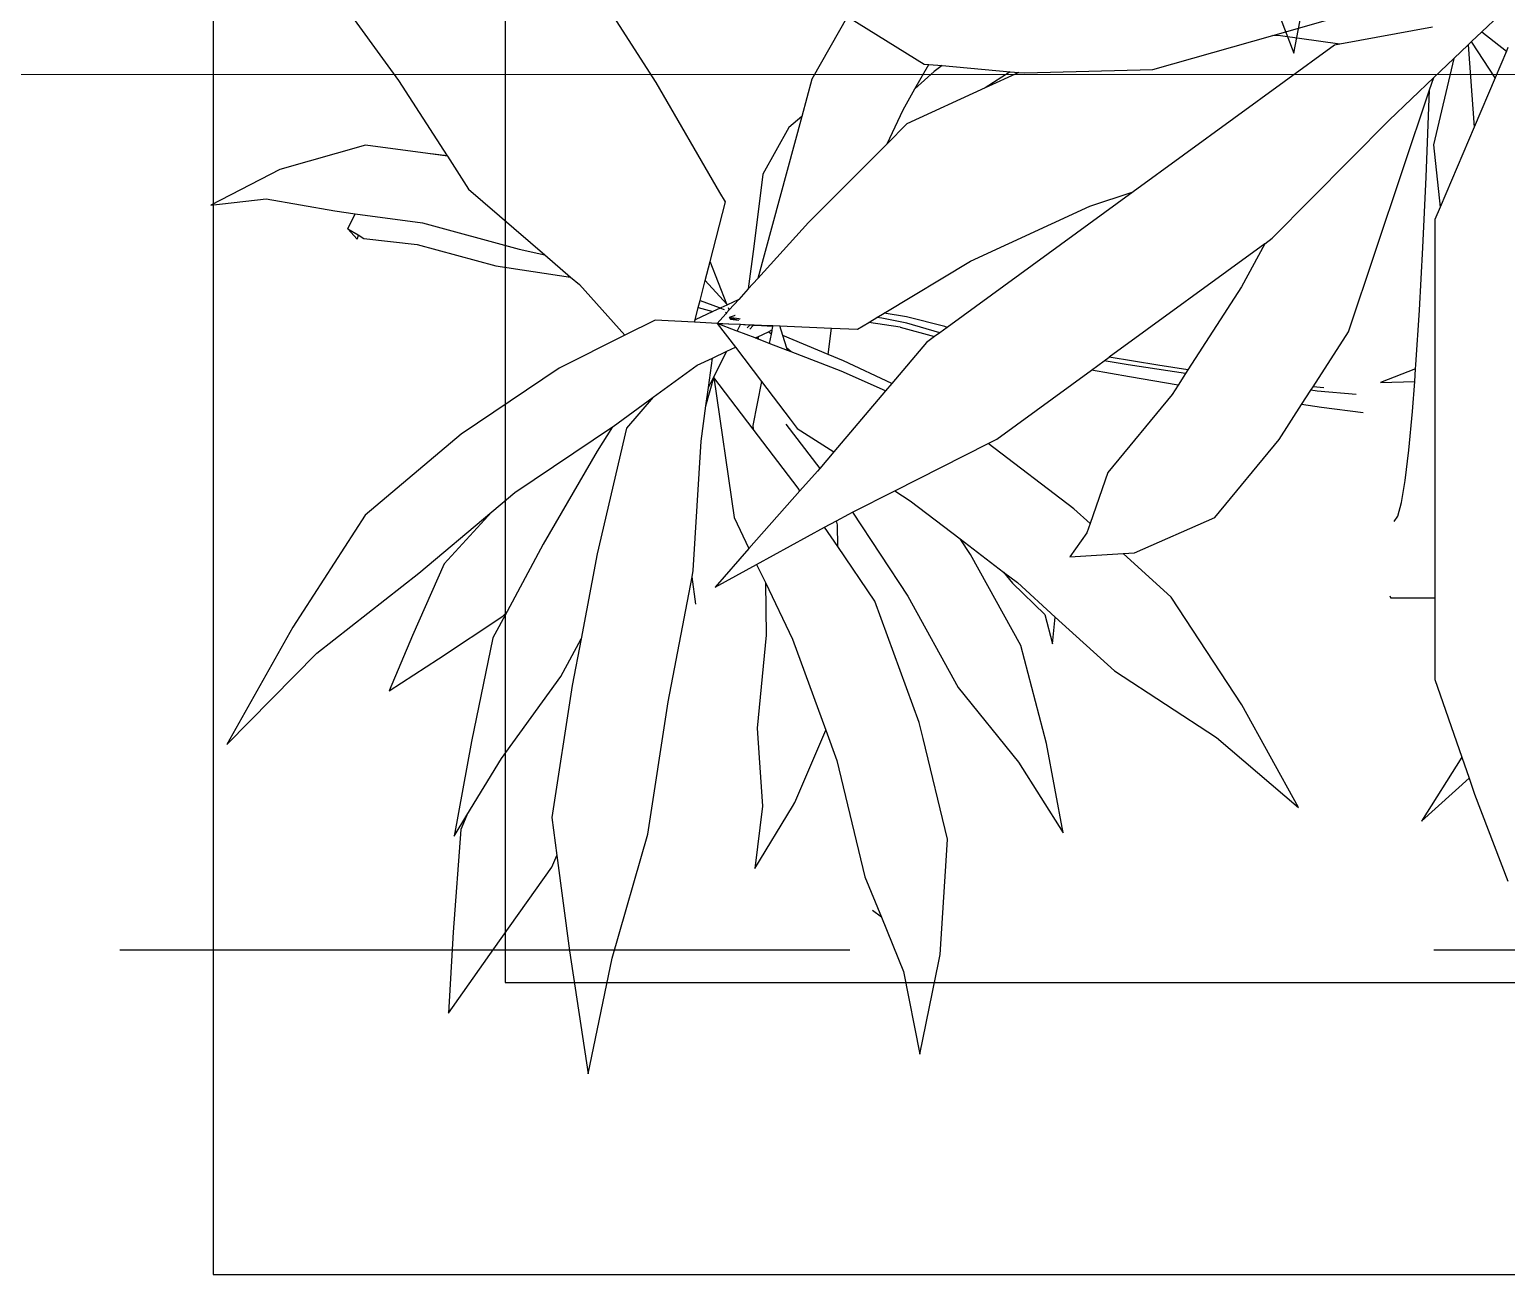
# Model space of a CAD drawing. Header units: metres. Extents: x -22 to 564, y 0 to 143.
# Drawn here: x 300.6231 to 300.876, y 48.7695 to 48.9827 of the extents above; entities that cross this region are included whole.
import ezdxf

# ---------------------------------------------------------------- set-up
doc = ezdxf.new("R2010")
doc.units = ezdxf.units.M
doc.linetypes.add('EJES630', pattern=[6.3, 5.5, -0.4, 0, -0.4])
doc.linetypes.add('XREF 3N NEURO-ONCOLOGIA$0$HIDDEN2', pattern=[0.1875, 0.125, -0.0625])
doc.layers.add('EJES', color=11, linetype='EJES630', lineweight=0)
for name, color, linetype in [('XREF 3N NEURO-ONCOLOGIA$0$AMBIENTACION', 1, 'Continuous'), ('XREF 3N NEURO-ONCOLOGIA$0$CONTRAVENTEOS', 6, 'XREF 3N NEURO-ONCOLOGIA$0$HIDDEN2'), ('XREF 3N NEURO-ONCOLOGIA$0$MOBILIARIO FIJO', 40, 'Continuous'), ('XREF 3N NEURO-ONCOLOGIA$0$paisajismo', 7, 'Continuous')]:
    doc.layers.add(name, color=color, linetype=linetype)

# ---------------------------------------------------------------- blocks, each defined once
blk = doc.blocks.new('XREF 3N NEURO-ONCOLOGIA$0$A$C3610557F')
at = {"layer": 'XREF 3N NEURO-ONCOLOGIA$0$paisajismo', "color": 52}
for p, q in [((1.3081, 0), (1.3688, 0.3255)), ((1.1959, 0.2905), (1.3081, 0))]:
    blk.add_line(p, q, dxfattribs=at)
blk = doc.blocks.new('XREF 3N NEURO-ONCOLOGIA$0$PLANTA CIRCULAR-02')
at = {"layer": 'XREF 3N NEURO-ONCOLOGIA$0$AMBIENTACION', "color": 72}
for p, q in [((-0.25179, 0.17367), (-0.24577, 0.21329)), ((-0.24577, 0.21329), (-0.23803, 0.17604)), ((-0.14427, 0.18025), (-0.13896, 0.20693)), ((-0.13896, 0.20693), (-0.1329, 0.177)), ((-0.29066, 0.19375), (-0.27613, 0.17302)), ((-0.28917, 0.16762), (-0.29066, 0.19375)), ((-0.23803, 0.17604), (-0.22651, 0.13608)), ((-0.15135, 0.16285), (-0.14427, 0.18025)), ((-0.1329, 0.177), (-0.13246, 0.17483)), ((-0.27613, 0.17302), (-0.25742, 0.14676)), ((-0.25581, 0.14293), (-0.25179, 0.17367)), ((-0.13246, 0.17483), (-0.13045, 0.14293)), ((-0.2867, 0.13462), (-0.28917, 0.16762)), ((-0.15664, 0.14984), (-0.15135, 0.16285)), ((-0.16571, 0.11237), (-0.15664, 0.14984)), ((0.03957, 0.12318), (0.0503, 0.15126)), ((-0.25742, 0.14676), (-0.25581, 0.14293)), ((-0.25741, 0.13075), (-0.25581, 0.14293)), ((-0.19213, 0.14717), (-0.17993, 0.12715)), ((-0.1896, 0.12706), (-0.19213, 0.14717)), ((-0.13045, 0.14293), (-0.13011, 0.13767)), ((-0.28891, 0.13674), (-0.28476, 0.12997)), ((-0.2833, 0.10621), (-0.28891, 0.13674)), ((-0.28476, 0.12997), (-0.2867, 0.13462)), ((-0.22651, 0.13608), (-0.22001, 0.09352)), ((-0.13011, 0.13767), (-0.13796, 0.10525)), ((-0.10724, 0.11289), (-0.09284, 0.13569)), ((-0.09284, 0.13569), (-0.09825, 0.1069)), ((-0.28476, 0.12997), (-0.27358, 0.11173)), ((-0.25091, 0.08819), (-0.25741, 0.13075)), ((0.02246, 0.13195), (0.03779, 0.11805)), ((0.03545, 0.11127), (0.02246, 0.13195)), ((-0.19066, 0.11152), (-0.1896, 0.12706)), ((-0.17993, 0.12715), (-0.17917, 0.1259)), ((-0.17917, 0.1259), (-0.16926, 0.10263)), ((-0.04346, 0.10501), (-0.01706, 0.12754)), ((-0.01706, 0.12754), (-0.03535, 0.09444)), ((0.03779, 0.11805), (0.03957, 0.12318)), ((0.03545, 0.11127), (0.03779, 0.11805)), ((-0.27358, 0.11173), (-0.25453, 0.08532)), ((-0.1913, 0.102), (-0.19066, 0.11152)), ((-0.16926, 0.10263), (-0.16571, 0.11237)), ((-0.12667, 0.08886), (-0.10724, 0.11289)), ((0.02681, 0.08627), (0.03545, 0.11127)), ((-0.36204, 0.10721), (-0.3331, 0.0778)), ((-0.34083, 0.06946), (-0.36204, 0.10721)), ((-0.27637, 0.07292), (-0.2833, 0.10621)), ((-0.13796, 0.10525), (-0.13919, 0.10019)), ((-0.09825, 0.1069), (-0.10649, 0.07541)), ((-0.07631, 0.08354), (-0.04346, 0.10501)), ((-0.18846, 0.07199), (-0.1913, 0.102)), ((-0.17994, 0.07331), (-0.16926, 0.10263)), ((-0.13919, 0.10019), (-0.15342, 0.06113)), ((-0.22001, 0.09352), (-0.2123, 0.05321)), ((-0.03535, 0.09444), (-0.05811, 0.0598)), ((-0.30982, 0.08997), (-0.2939, 0.07964)), ((-0.30231, 0.07211), (-0.30982, 0.08997)), ((-0.24803, 0.07317), (-0.25091, 0.08819)), ((-0.14287, 0.05953), (-0.12667, 0.08886)), ((0.02681, 0.0601), (0.02681, 0.08627)), ((-0.25453, 0.08532), (-0.24803, 0.07317)), ((-0.0954, 0.06619), (-0.07631, 0.08354)), ((-0.3331, 0.0778), (-0.30019, 0.05211)), ((-0.2939, 0.07964), (-0.27325, 0.06594)), ((-0.29213, 0.04903), (-0.30231, 0.07211)), ((-0.2718, 0.06437), (-0.27637, 0.07292)), ((-0.24281, 0.04587), (-0.24803, 0.07317)), ((-0.18871, 0.05511), (-0.17994, 0.07331)), ((-0.18871, 0.05511), (-0.18846, 0.07199)), ((-0.10649, 0.07541), (-0.12269, 0.04608)), ((-0.09875, 0.06542), (-0.09628, 0.07483)), ((-0.09628, 0.07483), (-0.0954, 0.06619)), ((-0.31755, 0.03338), (-0.34083, 0.06946)), ((-0.27325, 0.06594), (-0.2718, 0.06437)), ((-0.26025, 0.04278), (-0.2718, 0.06437)), ((-0.21113, 0.0621), (-0.2123, 0.05321)), ((-0.10918, 0.05534), (-0.09875, 0.06542)), ((-0.10756, 0.05513), (-0.0954, 0.06619)), ((-0.15342, 0.06113), (-0.16543, 0.04347)), ((-0.16063, 0.03244), (-0.14287, 0.05953)), ((-0.05811, 0.0598), (-0.07353, 0.04579)), ((0.0123, 0.05942), (0.01266, 0.0601)), ((0.02681, 0.0601), (0.01266, 0.0601)), ((0.02681, -0.06178), (0.02681, 0.0601)), ((-0.2123, 0.05321), (-0.21191, 0.0512)), ((-0.20489, 0.05654), (-0.19153, 0.04925)), ((-0.19398, 0.04418), (-0.20489, 0.05654)), ((-0.19153, 0.04925), (-0.18871, 0.05511)), ((-0.11204, 0.05171), (-0.10918, 0.05534)), ((-0.11204, 0.05171), (-0.10756, 0.05513)), ((-0.30019, 0.05211), (-0.27675, 0.03236)), ((-0.27675, 0.03236), (-0.29213, 0.04903)), ((-0.21191, 0.0512), (-0.2094, 0.00956)), ((-0.19153, 0.04925), (-0.16962, 0.0373)), ((-0.12598, 0.04106), (-0.11204, 0.05171)), ((-0.23342, 0.00542), (-0.24281, 0.04587)), ((-0.19879, 0.03419), (-0.19398, 0.04418)), ((-0.17757, 0.0256), (-0.19398, 0.04418)), ((-0.16543, 0.04347), (-0.16962, 0.0373)), ((-0.16543, 0.04347), (-0.16553, 0.03647)), ((-0.12269, 0.04608), (-0.12598, 0.04106)), ((-0.0907, 0.04679), (-0.07353, 0.04579)), ((-0.08527, 0.03914), (-0.0907, 0.04679)), ((-0.07353, 0.04579), (-0.06991, 0.04557)), ((-0.06991, 0.04557), (-0.044, 0.03413)), ((-0.24284, 0.01284), (-0.26025, 0.04278)), ((-0.14206, 0.02878), (-0.12598, 0.04106)), ((-0.08421, 0.03608), (-0.08527, 0.03914)), ((-0.28665, 0.00735), (-0.31755, 0.03338)), ((-0.20529, -0.01091), (-0.19879, 0.03419)), ((-0.16962, 0.0373), (-0.16586, 0.03524)), ((-0.16553, 0.03647), (-0.16586, 0.03524)), ((-0.16586, 0.03524), (-0.16188, 0.03307)), ((-0.08421, 0.03608), (-0.08937, 0.03139)), ((-0.0785, 0.01968), (-0.08421, 0.03608)), ((-0.044, 0.03413), (-0.02333, 0.009)), ((0.01372, 0.03542), (0.01491, 0.03372)), ((0.01491, 0.03372), (0.01609, 0.02933)), ((-0.27675, 0.03236), (-0.26929, 0.02608)), ((-0.16188, 0.03307), (-0.16063, 0.03244)), ((-0.16063, 0.03244), (-0.14708, 0.02557)), ((-0.14708, 0.02557), (-0.14206, 0.02878)), ((-0.08937, 0.03139), (-0.11697, 0.0103)), ((0.01609, 0.02933), (0.01725, 0.02224)), ((-0.26929, 0.02608), (-0.23787, 0.00496)), ((-0.17817, 0.02473), (-0.19264, 0.00572)), ((-0.17757, 0.0256), (-0.17817, 0.02473)), ((-0.17197, 0.01925), (-0.17757, 0.0256)), ((-0.14708, 0.02557), (-0.11697, 0.0103)), ((-0.17121, 0.01835), (-0.17197, 0.01925)), ((-0.05782, -0.00545), (-0.0785, 0.01968)), ((0.01725, 0.02224), (0.01841, 0.01248)), ((-0.18209, 0.00414), (-0.17121, 0.01835)), ((-0.16669, 0.01302), (-0.17121, 0.01835)), ((-0.23787, 0.00496), (-0.24284, 0.01284)), ((-0.2094, 0.00956), (-0.20784, -0.0018)), ((-0.17845, 0.00549), (-0.16669, 0.01302)), ((-0.15004, -0.00661), (-0.16669, 0.01302)), ((-0.11697, 0.0103), (-0.11422, 0.00891)), ((0.01841, 0.01248), (0.01956, 0.00008)), ((-0.2551, -0.01386), (-0.28665, 0.00735)), ((-0.23787, 0.00496), (-0.23774, 0.00487)), ((-0.23774, 0.00487), (-0.2248, -0.00454)), ((-0.2248, -0.00454), (-0.23342, 0.00542)), ((-0.19264, 0.00572), (-0.20529, -0.01091)), ((-0.19277, 0.00452), (-0.19264, 0.00572)), ((-0.18076, 0.00246), (-0.17845, 0.00549)), ((-0.11422, 0.00891), (-0.08375, -0.01331)), ((-0.02333, 0.009), (-0.01613, -0.00216)), ((-0.18994, -0.00958), (-0.19277, 0.00452)), ((-0.18994, -0.00958), (-0.18076, 0.00246)), ((0.00367, 0.00046), (-0.0097, -0.00122)), ((0.01956, 0.00008), (0.02028, -0.00965)), ((-0.2248, -0.00454), (-0.21062, -0.01484)), ((-0.20784, -0.0018), (-0.20704, -0.00765)), ((-0.20784, -0.0018), (-0.20529, -0.01091)), ((-0.0097, -0.00122), (-0.01613, -0.00216)), ((-0.01613, -0.00216), (-0.01314, -0.00679)), ((-0.20704, -0.00765), (-0.20547, -0.01074)), ((-0.20704, -0.00765), (-0.20574, -0.01714)), ((-0.15004, -0.00661), (-0.16431, -0.01296)), ((-0.14803, -0.00898), (-0.16359, -0.01629)), ((-0.14803, -0.00898), (-0.15004, -0.00661)), ((-0.13686, -0.02214), (-0.14803, -0.00898)), ((-0.05588, -0.00846), (-0.07146, -0.01111)), ((-0.05588, -0.00846), (-0.05782, -0.00545)), ((-0.05348, -0.01218), (-0.05588, -0.00846)), ((-0.01112, -0.00654), (-0.01314, -0.00679)), ((-0.01314, -0.00679), (-0.0124, -0.00794)), ((-0.00892, -0.00757), (-0.0124, -0.00794)), ((-0.0124, -0.00794), (-0.001, -0.02562)), ((0.0015, -0.00545), (-0.01112, -0.00654)), ((0.00928, -0.00925), (0.02028, -0.00965)), ((0.02059, -0.01371), (0.00928, -0.00925)), ((-0.23391, -0.02449), (-0.2551, -0.01386)), ((-0.20547, -0.01074), (-0.20109, -0.01933)), ((-0.20529, -0.01091), (-0.20547, -0.01074)), ((-0.19835, -0.02063), (-0.18994, -0.00958)), ((-0.16431, -0.01296), (-0.18043, -0.01916)), ((-0.07146, -0.01111), (-0.08375, -0.01331)), ((-0.08375, -0.01331), (-0.07962, -0.01632)), ((-0.05348, -0.01218), (-0.0719, -0.01503)), ((-0.05272, -0.01336), (-0.06234, -0.01483)), ((-0.05272, -0.01336), (-0.05348, -0.01218)), ((-0.0355, -0.04007), (-0.05272, -0.01336)), ((0.02028, -0.00965), (0.02059, -0.01371)), ((0.02059, -0.01371), (0.02068, -0.01495)), ((-0.21062, -0.01484), (-0.20574, -0.01714)), ((-0.20574, -0.01714), (-0.20109, -0.01933)), ((-0.16849, -0.01832), (-0.18306, -0.02438)), ((-0.16359, -0.01629), (-0.16849, -0.01832)), ((-0.16849, -0.01832), (-0.16737, -0.02682)), ((-0.0719, -0.01503), (-0.07962, -0.01632)), ((-0.07962, -0.01632), (-0.07807, -0.01746)), ((-0.06234, -0.01483), (-0.07807, -0.01746)), ((-0.02798, -0.05398), (-0.07807, -0.01746)), ((0.02068, -0.01495), (0.02179, -0.03257)), ((-0.20421, -0.02832), (-0.19835, -0.02063)), ((-0.20109, -0.01933), (-0.19835, -0.02063)), ((-0.19199, -0.02362), (-0.19778, -0.02585)), ((-0.19098, -0.02323), (-0.19199, -0.02362)), ((-0.19199, -0.02362), (-0.1915, -0.02385)), ((-0.1915, -0.02385), (-0.19098, -0.02323)), ((-0.19118, -0.024), (-0.19094, -0.02321)), ((-0.19094, -0.02321), (-0.19098, -0.02323)), ((-0.18746, -0.02187), (-0.19094, -0.02321)), ((-0.18155, -0.0196), (-0.18746, -0.02187)), ((-0.18686, -0.02487), (-0.18746, -0.02187)), ((-0.18179, -0.02038), (-0.18306, -0.02438)), ((-0.18043, -0.01916), (-0.18179, -0.02038)), ((-0.18155, -0.0196), (-0.18179, -0.02038)), ((-0.18043, -0.01916), (-0.18155, -0.0196)), ((-0.13424, -0.02406), (-0.13686, -0.02214)), ((-0.24857, -0.0408), (-0.23391, -0.02449)), ((-0.22412, -0.0294), (-0.23391, -0.02449)), ((-0.20421, -0.02832), (-0.21153, -0.02872)), ((-0.19807, -0.02596), (-0.20421, -0.02832)), ((-0.20421, -0.02832), (-0.19667, -0.02802)), ((-0.20056, -0.02812), (-0.20421, -0.02832)), ((-0.20146, -0.03137), (-0.20421, -0.02832)), ((-0.19778, -0.02585), (-0.19807, -0.02596)), ((-0.19778, -0.02585), (-0.19672, -0.02792)), ((-0.1957, -0.02786), (-0.19672, -0.02792)), ((-0.19672, -0.02792), (-0.19667, -0.02802)), ((-0.19667, -0.02802), (-0.19568, -0.02798)), ((-0.19524, -0.02784), (-0.1957, -0.02786)), ((-0.19568, -0.02798), (-0.1957, -0.02786)), ((-0.19568, -0.02798), (-0.19521, -0.02796)), ((-0.19524, -0.02784), (-0.1953, -0.02763)), ((-0.19521, -0.02796), (-0.19524, -0.02784)), ((-0.19521, -0.02796), (-0.19359, -0.02789)), ((-0.19453, -0.02692), (-0.19417, -0.02729)), ((-0.19417, -0.02729), (-0.19359, -0.02789)), ((-0.19367, -0.02642), (-0.19261, -0.02769)), ((-0.19359, -0.02789), (-0.19248, -0.02785)), ((-0.19229, -0.02768), (-0.19261, -0.02769)), ((-0.19261, -0.02769), (-0.19248, -0.02785)), ((-0.19248, -0.02785), (-0.19234, -0.02784)), ((-0.19234, -0.02784), (-0.19229, -0.02768)), ((-0.19234, -0.02784), (-0.1901, -0.02775)), ((-0.18987, -0.02754), (-0.19229, -0.02768)), ((-0.1915, -0.02385), (-0.19118, -0.024)), ((-0.19118, -0.024), (-0.18771, -0.02563)), ((-0.18987, -0.02754), (-0.1901, -0.02775)), ((-0.1901, -0.02775), (-0.18631, -0.02759)), ((-0.18636, -0.02735), (-0.18987, -0.02754)), ((-0.18686, -0.02487), (-0.18771, -0.02563)), ((-0.18771, -0.02563), (-0.18694, -0.026)), ((-0.18666, -0.02588), (-0.18694, -0.026)), ((-0.18694, -0.026), (-0.1866, -0.02616)), ((-0.18666, -0.02588), (-0.18686, -0.02487)), ((-0.1866, -0.02616), (-0.18666, -0.02588)), ((-0.1866, -0.02616), (-0.18649, -0.02621)), ((-0.18636, -0.02735), (-0.18658, -0.02625)), ((-0.18631, -0.02759), (-0.18636, -0.02735)), ((-0.18631, -0.02759), (-0.18404, -0.0275)), ((-0.18306, -0.02438), (-0.18404, -0.0275)), ((-0.18404, -0.0275), (-0.16737, -0.02682)), ((-0.16737, -0.02682), (-0.159, -0.02649)), ((-0.159, -0.02649), (-0.15541, -0.02865)), ((-0.14535, -0.02713), (-0.15541, -0.02865)), ((-0.14317, -0.02844), (-0.15124, -0.03001)), ((-0.14535, -0.02713), (-0.13424, -0.02406)), ((-0.13099, -0.02731), (-0.14327, -0.03042)), ((-0.1326, -0.02525), (-0.14317, -0.02844)), ((-0.1326, -0.02525), (-0.13424, -0.02406)), ((-0.13017, -0.02702), (-0.1326, -0.02525)), ((-0.13017, -0.02702), (-0.13099, -0.02731)), ((-0.07029, -0.07069), (-0.13017, -0.02702)), ((-0.001, -0.02562), (0.02509, -0.1035)), ((-0.21153, -0.02872), (-0.22412, -0.0294)), ((-0.21153, -0.02872), (-0.21134, -0.02946)), ((-0.21134, -0.02946), (-0.21032, -0.03341)), ((-0.20562, -0.03212), (-0.21134, -0.02946)), ((-0.21032, -0.03341), (-0.20562, -0.03212)), ((-0.20327, -0.03321), (-0.20562, -0.03212)), ((-0.20359, -0.03344), (-0.20327, -0.03321)), ((-0.20359, -0.03344), (-0.20314, -0.03327)), ((-0.20314, -0.03327), (-0.20327, -0.03321)), ((-0.20314, -0.03327), (-0.20193, -0.03282)), ((-0.20158, -0.03198), (-0.20128, -0.03177)), ((-0.20117, -0.03169), (-0.20146, -0.03137)), ((-0.20128, -0.03177), (-0.20117, -0.03169)), ((-0.20031, -0.03265), (-0.20117, -0.03169)), ((-0.20031, -0.03265), (-0.2006, -0.03338)), ((-0.20033, -0.03025), (-0.19737, -0.0294)), ((-0.20033, -0.03025), (-0.19981, -0.0296)), ((-0.1972, -0.02984), (-0.20033, -0.03025)), ((-0.19875, -0.03079), (-0.20033, -0.03025)), ((-0.19728, -0.03599), (-0.20031, -0.03265)), ((-0.19748, -0.0293), (-0.19981, -0.0296)), ((-0.19858, -0.03084), (-0.19875, -0.03079)), ((-0.19868, -0.03086), (-0.19875, -0.03079)), ((-0.19841, -0.0309), (-0.19858, -0.03084)), ((-0.1972, -0.02984), (-0.19706, -0.02967)), ((-0.1972, -0.02984), (-0.19684, -0.0299)), ((-0.15541, -0.02865), (-0.15511, -0.02883)), ((-0.15511, -0.02883), (-0.15285, -0.0302)), ((-0.15124, -0.03001), (-0.15285, -0.0302)), ((-0.15285, -0.0302), (-0.15051, -0.03161)), ((-0.14327, -0.03042), (-0.15051, -0.03161)), ((-0.15051, -0.03161), (-0.12272, -0.04835)), ((0.02179, -0.03257), (0.02287, -0.05273)), ((-0.21032, -0.03341), (-0.20973, -0.03571)), ((-0.20973, -0.03571), (-0.20359, -0.03344)), ((-0.20973, -0.03571), (-0.20807, -0.04213)), ((-0.20106, -0.03455), (-0.20807, -0.04213)), ((-0.20106, -0.03455), (-0.20651, -0.04819)), ((-0.20108, -0.03423), (-0.20309, -0.0333)), ((-0.20096, -0.03429), (-0.20108, -0.03423)), ((-0.20096, -0.03429), (-0.20106, -0.03455)), ((-0.20086, -0.03433), (-0.20106, -0.03455)), ((-0.20086, -0.03433), (-0.20096, -0.03429)), ((-0.19728, -0.03599), (-0.20086, -0.03433)), ((-0.1942, -0.03941), (-0.19728, -0.03599)), ((-0.25141, -0.04325), (-0.24857, -0.0408)), ((-0.20807, -0.04213), (-0.20651, -0.04819)), ((-0.19116, -0.04278), (-0.1942, -0.03941)), ((-0.19243, -0.05312), (-0.1942, -0.03941)), ((-0.17487, -0.06082), (-0.19116, -0.04278)), ((-0.18402, -0.06887), (-0.19116, -0.04278)), ((-0.02798, -0.05398), (-0.0355, -0.04007)), ((-0.30075, -0.05371), (-0.27549, -0.04685)), ((-0.27549, -0.04685), (-0.25141, -0.04325)), ((-0.2597, -0.05039), (-0.25141, -0.04325)), ((-0.29902, -0.06068), (-0.26791, -0.05225)), ((-0.28429, -0.07158), (-0.2597, -0.05039)), ((-0.26791, -0.05225), (-0.2597, -0.05039)), ((-0.20651, -0.04819), (-0.20155, -0.06743)), ((-0.12272, -0.04835), (-0.08429, -0.06607)), ((-0.32008, -0.05541), (-0.32314, -0.05877)), ((-0.32314, -0.05877), (-0.31981, -0.05678)), ((-0.31981, -0.05678), (-0.32008, -0.05541)), ((-0.31981, -0.05678), (-0.31789, -0.05563)), ((-0.31789, -0.05563), (-0.30075, -0.05371)), ((-0.18957, -0.07639), (-0.19243, -0.05312)), ((-0.02798, -0.05398), (-0.02554, -0.05576)), ((-0.02554, -0.05576), (0.01204, -0.09375)), ((0.02287, -0.05273), (0.02393, -0.0754)), ((-0.32314, -0.05877), (-0.32072, -0.06364)), ((-0.32072, -0.06364), (-0.29902, -0.06068)), ((-0.14949, -0.08617), (-0.17487, -0.06082)), ((0.02847, -0.06569), (0.02681, -0.06178)), ((-0.36714, -0.0664), (-0.34938, -0.06841)), ((-0.34499, -0.07784), (-0.36714, -0.0664)), ((-0.34938, -0.06841), (-0.32727, -0.06454)), ((-0.32727, -0.06454), (-0.32072, -0.06364)), ((-0.08429, -0.06607), (-0.07029, -0.07069)), ((0.02637, -0.08581), (0.02847, -0.06569)), ((0.03942, -0.09152), (0.02847, -0.06569)), ((-0.20333, -0.0705), (-0.2238, -0.10583)), ((-0.20155, -0.06743), (-0.20333, -0.0705)), ((-0.17696, -0.09495), (-0.18402, -0.06887)), ((-0.00556, -0.11789), (-0.07029, -0.07069)), ((-0.29106, -0.0821), (-0.28429, -0.07158)), ((0.02393, -0.0754), (0.02509, -0.1035)), ((-0.31742, -0.08571), (-0.34499, -0.07784)), ((-0.18119, -0.0914), (-0.18957, -0.07639)), ((-0.29733, -0.08296), (-0.31742, -0.08571)), ((-0.30676, -0.1065), (-0.29117, -0.08227)), ((-0.29106, -0.0821), (-0.29733, -0.08296)), ((-0.29117, -0.08227), (-0.29733, -0.08296)), ((-0.29117, -0.08227), (-0.29106, -0.0821)), ((-0.14313, -0.09252), (-0.14949, -0.08617)), ((-0.14949, -0.08617), (-0.14439, -0.09704)), ((0.03284, -0.11355), (0.02637, -0.08581)), ((-0.17696, -0.09495), (-0.18119, -0.0914)), ((-0.17371, -0.10696), (-0.17696, -0.09495)), ((-0.118, -0.1041), (-0.14313, -0.09252)), ((0.01204, -0.09375), (0.0264, -0.10742)), ((0.03749, -0.11798), (0.03942, -0.09152)), ((0.04616, -0.10741), (0.03942, -0.09152)), ((-0.14439, -0.09704), (-0.14055, -0.1038)), ((-0.14055, -0.1038), (-0.13608, -0.11167)), ((-0.13436, -0.10939), (-0.14055, -0.1038)), ((-0.10717, -0.1091), (-0.118, -0.1041)), ((-0.10988, -0.10934), (-0.118, -0.1041)), ((0.02509, -0.1035), (0.0264, -0.10742)), ((-0.32857, -0.13659), (-0.30676, -0.1065)), ((-0.2238, -0.10583), (-0.24626, -0.14075)), ((-0.16213, -0.12734), (-0.17371, -0.10696)), ((-0.10988, -0.10934), (-0.10717, -0.1091)), ((-0.10717, -0.1091), (-0.10516, -0.10892)), ((-0.10516, -0.10892), (-0.06398, -0.11004)), ((0.0264, -0.10742), (0.03284, -0.11355)), ((0.04616, -0.10741), (0.03868, -0.11886)), ((0.0498, -0.11599), (0.04616, -0.10741)), ((-0.16165, -0.12672), (-0.13758, -0.1118)), ((-0.13758, -0.1118), (-0.13608, -0.11167)), ((-0.13608, -0.11167), (-0.13176, -0.11129)), ((-0.13176, -0.11129), (-0.13436, -0.10939)), ((-0.13176, -0.11129), (-0.10988, -0.10934)), ((-0.06398, -0.11004), (-0.02541, -0.12098)), ((0.03284, -0.11355), (0.03749, -0.11798)), ((-0.00376, -0.11822), (-0.02286, -0.12084)), ((-0.00376, -0.11822), (-0.00556, -0.11789)), ((0.026, -0.12362), (-0.00376, -0.11822)), ((0.03749, -0.11798), (0.03858, -0.11901)), ((0.04194, -0.1222), (0.0498, -0.11599)), ((0.0503, -0.11718), (0.0498, -0.11599)), ((-0.02286, -0.12084), (-0.02541, -0.12098)), ((-0.02541, -0.12098), (0.00054, -0.12836)), ((0.03868, -0.11886), (0.03858, -0.11901)), ((0.03858, -0.11901), (0.03862, -0.11905)), ((0.03868, -0.11886), (0.03862, -0.11905)), ((0.03862, -0.11905), (0.04194, -0.1222)), ((0.04194, -0.1222), (0.04753, -0.12753))]:
    blk.add_line(p, q, dxfattribs=at)
at = {"layer": 'XREF 3N NEURO-ONCOLOGIA$0$AMBIENTACION', "color": 54}
blk.add_line((-0.15135, 0.16285), (-0.15424, 0.16063), dxfattribs=at)
blk = doc.blocks.new('XREF 3N NEURO-ONCOLOGIA')
at = {"layer": 'XREF 3N NEURO-ONCOLOGIA$0$CONTRAVENTEOS', "color": 3, "elevation": 0}
blk.add_lwpolyline([(16.85796, 40.89007), (16.85796, 33.54007), (16.55796, 33.54007), (16.55796, 40.89007)], close=True, dxfattribs=at)
at = {"layer": 'XREF 3N NEURO-ONCOLOGIA$0$MOBILIARIO FIJO', "transparency": 33554687, "elevation": 0}
for points in [[(16.50243, 36.57412), (16.50243, 36.02412), (17.05243, 36.02412), (17.05243, 36.57412)], [(16.55243, 36.52412), (16.55243, 36.07412), (17.00243, 36.07412), (17.00243, 36.52412)]]:
    blk.add_lwpolyline(points, close=True, dxfattribs=at)
at = {"color": 2}
for name, p, xscale, yscale, zscale, rotation in [('XREF 3N NEURO-ONCOLOGIA$0$A$C3610557F', (16.71161, 36.58799, 0), 0.1521132627722445, 0.1521132627722445, 0.1521132627722445, 270), ('XREF 3N NEURO-ONCOLOGIA$0$PLANTA CIRCULAR-02', (16.65025, 36.37913, 0), -0.5320720665645394, 0.5320720665645394, 0.5320720665645394, 90.00000000000007)]:
    blk.add_blockref(name, p, dxfattribs=dict(at, xscale=xscale, yscale=yscale, zscale=zscale, rotation=rotation))

msp = doc.modelspace()

# ---------------------------------------------------------------- block references
at = {"rotation": 90}
msp.add_blockref('XREF 3N NEURO-ONCOLOGIA', (337.22862, 32.26709), dxfattribs=at)

# ---------------------------------------------------------------- next in the draw order: linework, layer by layer
at = {"layer": 'EJES'}
msp.add_line((281.04092, 48.97505), (337.81814, 48.97505), dxfattribs=at)

doc.saveas('drawing.dxf')
